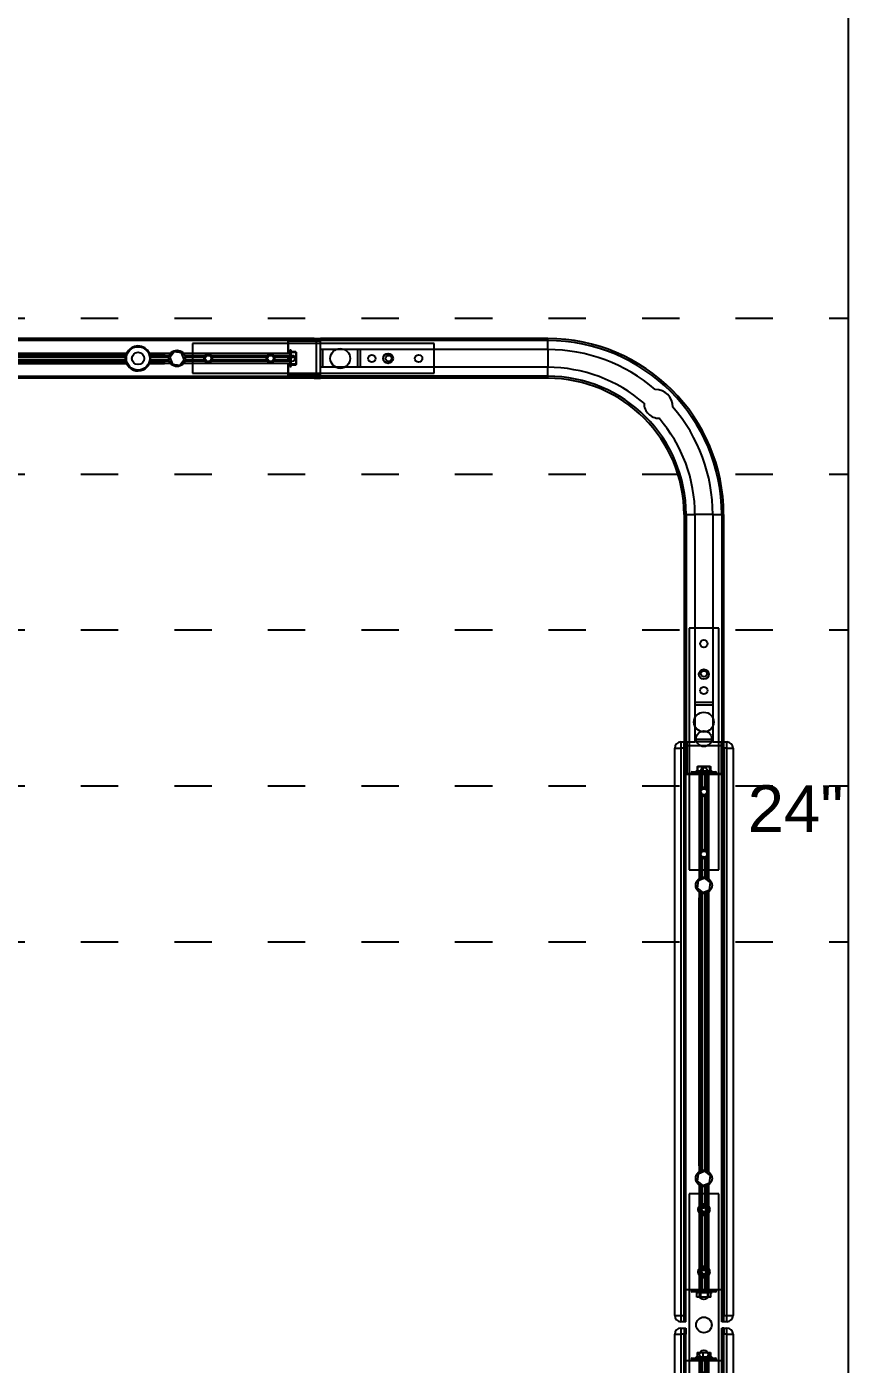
# Model space of a CAD drawing. Header units: inches. Extents: x 9936 to 27102, y -2774 to 11910.
# Drawn here: x 13872 to 14399, y 10194 to 11052 of the extents above; entities that cross this region are included whole.
import ezdxf

# ---------------------------------------------------------------- set-up
doc = ezdxf.new("R2010")
doc.units = ezdxf.units.IN
doc.header["$MEASUREMENT"] = 0
doc.linetypes.add('ACAD_ISO03W100', pattern=[30, 12, -18])
for name, color, linetype in [('Conector lateral', 150, 'Continuous'), ('COTA', 7, 'Continuous'), ('Puente', 244, 'Continuous'), ('RECTO', 20, 'Continuous'), ('TEXTO', 7, 'Continuous')]:
    doc.layers.add(name, color=color, linetype=linetype)
doc.styles.get("Standard").update_dxf_attribs({"font": 'arial.ttf'})
doc.dimstyles.get("Standard").update_dxf_attribs({"dimscale": 150, "dimtxt": 0.18, "dimasz": 0.18, "dimexe": 0.18, "dimexo": 0.0625, "dimgap": 0.09, "dimtad": 0, "dimdec": 0, "dimzin": 0, "dimdsep": 46, "dimtxsty": 'Standard', "dimcen": 0.09, "dimclrd": 1, "dimclre": 1, "dimclrt": 1, "dimadec": 0, "dimazin": 0, "dimtfac": 1, "dimtdec": 0, "dimtofl": 0, "dimtmove": 0, "dimatfit": 3, "dimfxl": 1, "dimtolj": 1, "dimtzin": 0, "dimarcsym": 0})

# ---------------------------------------------------------------- blocks, each defined once
blk = doc.blocks.new('*D38')
at = {"layer": 'Defpoints', "color": 0, "transparency": 16777216}
for p in [(13717.64, 10858.16), (13552.76, 8863.46), (14294.14, 8863.46)]:
    blk.add_point(p, dxfattribs=at)
at = {"layer": 'TEXTO', "color": 1, "lineweight": -2, "transparency": 16777216}
for p, q in [((13708.27, 10858.16), (13525.76, 10858.16)), ((13552.76, 10831.16), (13552.76, 9913.45)), ((13552.76, 8890.46), (13552.76, 9808.16)), ((14284.77, 8863.46), (13525.76, 8863.46))]:
    blk.add_line(p, q, dxfattribs=at)
at = {"layer": 'TEXTO', "color": 1, "transparency": 16777216}
for points in [[(13548.26, 10831.16), (13557.26, 10831.16), (13552.76, 10858.16)], [(13548.26, 8890.46), (13557.26, 8890.46), (13552.76, 8863.46)]]:
    blk.add_solid(points, dxfattribs=at)
at = {"layer": 'TEXTO', "color": 1, "transparency": 16777216, "insert": (13552.76, 9860.81), "char_height": 27, "attachment_point": 5, "rotation": 90}
blk.add_mtext('\\A1;1995', dxfattribs=at)
blk = doc.blocks.new('A$C2C726D91')
at = {"layer": 'RECTO', "linetype": 'Continuous'}
for p, q in [((4, 672), (4, 668)), ((4, 672), (6, 672)), ((6, 672), (6, 670.83)), ((6, 672), (7.1, 672)), ((6, 672), (6, 668)), ((7.1, 670.83), (6, 670.83)), ((6, 670.83), (6, 668)), ((7.1, 672), (7.1, 670.83)), ((7.1, 670.83), (7.1, 668)), ((31.4, 672), (30.3, 672)), ((30.3, 670.83), (30.3, 672)), ((31.4, 670.83), (30.3, 670.83)), ((30.3, 668), (30.3, 670.83)), ((31.4, 672), (31.4, 670.83)), ((31.4, 668), (31.4, 672)), ((31.4, 672), (33.4, 672)), ((31.4, 670.83), (31.4, 668)), ((33.4, 668), (33.4, 672)), ((0, 668), (4, 668)), ((0, 4), (0, 668)), ((6, 668), (4, 668)), ((4, 668), (4, 4)), ((6, 668), (7.1, 668)), ((6, 4), (6, 668)), ((7.1, 4), (7.1, 668)), ((31.4, 668), (30.3, 668)), ((30.3, 4), (30.3, 668)), ((31.4, 4), (31.4, 668)), ((33.4, 668), (31.4, 668)), ((33.4, 4), (33.4, 668)), ((33.4, 668), (37.4, 668)), ((37.4, 668), (37.4, 4)), ((10.7, 652.2), (10.7, 651.2)), ((15.61, 652.2), (10.7, 652.2)), ((11.2, 652.7), (13.45, 652.7)), ((13.45, 653.3), (13.45, 652.3)), ((20.7, 653.3), (13.45, 653.3)), ((15.57, 652.3), (13.45, 652.3)), ((14.47, 656.3), (14.47, 653.3)), ((14.47, 656.3), (18.1, 656.3)), ((15.61, 652.3), (16.9, 652.3)), ((15.61, 652.3), (15.61, 584.24)), ((16.9, 642.11), (16.9, 652.3)), ((20.5, 652.3), (16.9, 652.3)), ((18.1, 656.3), (18.1, 653.3)), ((18.1, 656.3), (22.33, 656.3)), ((20.5, 652.3), (21.79, 652.3)), ((20.5, 652.3), (20.5, 642.11)), ((23.95, 653.3), (20.7, 653.3)), ((21.79, 584.24), (21.79, 652.3)), ((23.95, 652.3), (21.79, 652.3)), ((25.4, 652.2), (21.79, 652.2)), ((22.33, 656.3), (22.33, 653.3)), ((22.33, 656.3), (22.93, 656.3)), ((22.93, 656.3), (22.93, 653.3)), ((23.95, 652.3), (23.95, 653.3)), ((23.95, 652.7), (24.98, 652.7)), ((24.98, 652.7), (26.2, 652.7)), ((26.7, 652.2), (25.4, 652.2)), ((26.7, 651.2), (26.7, 652.2)), ((7.1, 651.2), (15.61, 651.2)), ((17.85, 651.2), (19.55, 651.2)), ((17.85, 642.65), (17.85, 651.2)), ((19.55, 642.65), (19.55, 651.2)), ((21.79, 651.2), (30.3, 651.2)), ((16.9, 602.11), (16.9, 637.89)), ((17.85, 602.65), (17.85, 637.35)), ((19.55, 602.65), (19.55, 637.35)), ((20.5, 637.89), (20.5, 602.11)), ((16.9, 584.93), (16.9, 597.89)), ((17.85, 585.18), (17.85, 597.35)), ((19.55, 585.18), (19.55, 597.35)), ((20.5, 597.89), (20.5, 584.93)), ((19.3, 584.54), (15.07, 582.79)), ((22.93, 581.75), (19.3, 584.54)), ((15.07, 582.79), (14.47, 578.25)), ((14.47, 578.25), (18.1, 575.46)), ((15.61, 575.76), (15.61, 572)), ((16.9, 572), (16.9, 575.07)), ((18.1, 575.46), (22.33, 577.21)), ((20.5, 575.07), (20.5, 572)), ((21.79, 572), (21.79, 575.76)), ((22.33, 577.21), (22.93, 581.75)), ((15.55, 572), (15.55, 100)), ((16.36, 572), (15.55, 572)), ((16.36, 100), (16.36, 572)), ((17.45, 572), (16.36, 572)), ((17.45, 100), (17.45, 572)), ((17.85, 184.65), (17.85, 574.82)), ((19.55, 184.65), (19.55, 574.82)), ((19.95, 572), (19.95, 100)), ((21.04, 572), (19.95, 572)), ((21.04, 100), (21.04, 572)), ((21.85, 572), (21.04, 572)), ((21.85, 100), (21.85, 572)), ((19.55, 184.65), (19.95, 184.47)), ((17.85, 179.35), (17.45, 179.53)), ((17.85, 97.18), (17.85, 179.35)), ((19.55, 97.18), (19.55, 179.35)), ((15.07, 94.79), (14.47, 90.25)), ((19.3, 96.54), (15.07, 94.79)), ((15.55, 100), (16.36, 100)), ((15.61, 100), (15.61, 96.24)), ((16.36, 100), (17.45, 100)), ((16.9, 96.93), (16.9, 100)), ((22.93, 93.75), (19.3, 96.54)), ((19.95, 100), (21.04, 100)), ((20.5, 100), (20.5, 96.93)), ((21.04, 100), (21.85, 100)), ((21.79, 96.24), (21.79, 100)), ((14.47, 90.25), (18.1, 87.46)), ((15.61, 87.76), (15.61, 19.7)), ((16.9, 74.11), (16.9, 87.07)), ((17.85, 74.65), (17.85, 86.82)), ((18.1, 87.46), (22.33, 89.21)), ((19.55, 74.65), (19.55, 86.82)), ((20.5, 87.07), (20.5, 74.11)), ((21.79, 19.7), (21.79, 87.76)), ((22.33, 89.21), (22.93, 93.75)), ((16.9, 19.7), (16.9, 69.89)), ((17.85, 20.8), (17.85, 69.35)), ((19.55, 20.8), (19.55, 69.35)), ((20.5, 69.89), (20.5, 19.7)), ((15.61, 20.8), (7.1, 20.8)), ((10.7, 20.8), (10.7, 19.8)), ((10.7, 19.8), (15.61, 19.8)), ((13.45, 19.3), (11.2, 19.3)), ((13.45, 19.7), (13.45, 18.7)), ((13.45, 19.7), (15.57, 19.7)), ((13.45, 18.7), (23.95, 18.7)), ((14.14, 15.7), (14.14, 18.7)), ((16.9, 19.7), (15.61, 19.7)), ((16.72, 15.7), (16.72, 18.7)), ((16.9, 19.7), (20.5, 19.7)), ((19.55, 20.8), (17.85, 20.8)), ((21.79, 19.7), (20.5, 19.7)), ((21.29, 15.7), (21.29, 18.7)), ((30.3, 20.8), (21.79, 20.8)), ((21.79, 19.8), (26.7, 19.8)), ((21.8, 19.7), (23.95, 19.7)), ((23.26, 15.7), (23.26, 18.7)), ((23.95, 18.7), (23.95, 19.7)), ((26.2, 19.3), (23.95, 19.3)), ((26.7, 19.8), (26.7, 20.8)), ((16.72, 15.7), (14.14, 15.7)), ((21.29, 15.7), (16.72, 15.7)), ((23.26, 15.7), (21.29, 15.7)), ((0, 4), (4, 4)), ((4, 4), (6, 4)), ((4, 4), (4, 0)), ((6, 0), (4, 0)), ((6, 4), (6, 1.17)), ((7.1, 4), (6, 4)), ((6, 4), (6, 0)), ((6, 1.17), (7.1, 1.17)), ((6, 1.17), (6, 0)), ((7.1, 0), (6, 0)), ((7.1, 4), (7.1, 1.17)), ((7.1, 1.17), (7.1, 0)), ((31.4, 4), (30.3, 4)), ((30.3, 1.17), (30.3, 4)), ((30.3, 1.17), (31.4, 1.17)), ((30.3, 0), (30.3, 1.17)), ((31.4, 0), (30.3, 0)), ((31.4, 4), (31.4, 1.17)), ((31.4, 4), (33.4, 4)), ((31.4, 0), (31.4, 4)), ((31.4, 1.17), (31.4, 0)), ((33.4, 0), (31.4, 0)), ((33.4, 4), (37.4, 4)), ((33.4, 0), (33.4, 4))]:
    blk.add_line(p, q, dxfattribs=at)
for centre, radius in [((18.7, 640), 1.98), ((18.7, 600), 1.98), ((18.7, 580), 5.25), ((18.7, 92), 5.25), ((18.7, 72), 1.98)]:
    blk.add_circle(centre, radius, dxfattribs=at)
for centre, radius, start, end in [((4, 668), 4, 90, 180), ((33.4, 668), 4, 0, 90), ((11.2, 652.2), 0.5, 90, 180), ((18.7, 652.9), 1.9, 198.40848, 243.47465), ((18.7, 652.9), 1.9, 296.52535, 341.59152), ((26.2, 652.2), 0.5, 0, 90), ((18.7, 640), 2.78, 130.46008, 229.53992), ((18.7, 640), 2.78, 72.21585, 107.78415), ((18.7, 640), 2.78, 252.21585, 287.78415), ((18.7, 640), 2.78, 310.46008, 49.53992), ((18.7, 600), 2.78, 130.46008, 229.53992), ((18.7, 600), 2.78, 72.21585, 107.78415), ((18.7, 600), 2.78, 310.46008, 49.53992), ((18.7, 600), 2.78, 252.21585, 287.78415), ((18.7, 182), 2.78, 72.21585, 107.78415), ((18.7, 182), 2.78, 252.21585, 287.78415), ((18.7, 72), 2.78, 130.46008, 229.53992), ((18.7, 72), 2.78, 72.21585, 107.78415), ((18.7, 72), 2.78, 252.21585, 287.78415), ((18.7, 72), 2.78, 310.46008, 49.53992), ((11.2, 19.8), 0.5, 180, 270), ((18.7, 19.1), 1.9, 116.52535, 161.59152), ((18.7, 19.1), 1.9, 18.40848, 63.47465), ((26.2, 19.8), 0.5, 270, 0), ((4, 4), 4, 180, 270), ((33.4, 4), 4, 270, 0)]:
    blk.add_arc(centre, radius, start, end, dxfattribs=at)
for points, knots in [([(16.9, 642.11), (16.99, 642.19), (17.17, 642.33), (17.55, 642.54), (17.8, 642.63), (17.85, 642.65)], [0, 0, 0, 0, 0.439174, 0.876749, 1, 1, 1, 1]), ([(17.85, 637.35), (17.66, 637.43), (17.29, 637.58), (17.01, 637.79), (16.92, 637.87), (16.9, 637.89)], [0, 0, 0, 0, 0.444484, 0.887819, 1, 1, 1, 1]), ([(19.55, 642.65), (19.74, 642.57), (20.11, 642.42), (20.39, 642.21), (20.48, 642.13), (20.5, 642.11)], [0, 0, 0, 0, 0.444477, 0.887819, 1, 1, 1, 1]), ([(20.5, 637.89), (20.41, 637.81), (20.23, 637.67), (19.85, 637.46), (19.6, 637.37), (19.55, 637.35)], [0, 0, 0, 0, 0.439174, 0.876749, 1, 1, 1, 1]), ([(16.9, 602.11), (16.99, 602.19), (17.17, 602.33), (17.55, 602.54), (17.8, 602.63), (17.85, 602.65)], [0, 0, 0, 0, 0.439174, 0.876749, 1, 1, 1, 1]), ([(19.55, 602.65), (19.74, 602.57), (20.11, 602.42), (20.39, 602.21), (20.48, 602.13), (20.5, 602.11)], [0, 0, 0, 0, 0.444477, 0.887819, 1, 1, 1, 1]), ([(17.85, 597.35), (17.66, 597.43), (17.29, 597.58), (17.01, 597.79), (16.92, 597.87), (16.9, 597.89)], [0, 0, 0, 0, 0.444477, 0.887819, 1, 1, 1, 1]), ([(20.5, 597.89), (20.41, 597.81), (20.23, 597.67), (19.85, 597.46), (19.6, 597.37), (19.55, 597.35)], [0, 0, 0, 0, 0.439174, 0.876749, 1, 1, 1, 1]), ([(17.45, 184.47), (17.52, 184.51), (17.64, 184.58), (17.8, 184.63), (17.85, 184.65)], [0, 0, 0, 0, 0.638363, 1, 1, 1, 1]), ([(19.95, 179.53), (19.88, 179.49), (19.76, 179.42), (19.6, 179.37), (19.55, 179.35)], [0, 0, 0, 0, 0.638363, 1, 1, 1, 1]), ([(16.9, 74.11), (16.99, 74.19), (17.17, 74.33), (17.55, 74.54), (17.8, 74.63), (17.85, 74.65)], [0, 0, 0, 0, 0.439174, 0.876749, 1, 1, 1, 1]), ([(17.85, 69.35), (17.66, 69.43), (17.29, 69.58), (17.01, 69.79), (16.92, 69.87), (16.9, 69.89)], [0, 0, 0, 0, 0.444477, 0.887819, 1, 1, 1, 1]), ([(19.55, 74.65), (19.74, 74.57), (20.11, 74.42), (20.39, 74.21), (20.48, 74.13), (20.5, 74.11)], [0, 0, 0, 0, 0.444477, 0.887819, 1, 1, 1, 1]), ([(20.5, 69.89), (20.41, 69.81), (20.23, 69.67), (19.85, 69.46), (19.6, 69.37), (19.55, 69.35)], [0, 0, 0, 0, 0.439174, 0.876749, 1, 1, 1, 1])]:
    blk.add_open_spline(points, degree=3, knots=knots, dxfattribs=at)
blk = doc.blocks.new('A$C3EBA59D7')
at = {"layer": 'RECTO', "linetype": 'Continuous'}
for p, q in [((4, 372), (4, 368)), ((4, 372), (6, 372)), ((6, 0), (6, 372)), ((7.1, 372), (6, 372)), ((7.1, 0), (7.1, 372)), ((31.4, 372), (30.3, 372)), ((30.3, 0), (30.3, 372)), ((31.4, 372), (33.4, 372)), ((31.4, 0), (31.4, 372)), ((33.4, 368), (33.4, 372)), ((0, 368), (4, 368)), ((0, 4), (0, 368)), ((6, 368), (4, 368)), ((4, 368), (4, 4)), ((6, 4), (6, 368)), ((31.4, 368), (31.4, 4)), ((33.4, 368), (31.4, 368)), ((33.4, 4), (33.4, 368)), ((33.4, 368), (37.4, 368)), ((37.4, 368), (37.4, 4)), ((10.7, 352.2), (10.7, 351.2)), ((15.61, 352.2), (10.7, 352.2)), ((11.2, 352.7), (13.45, 352.7)), ((13.45, 353.3), (13.45, 352.3)), ((20.7, 353.3), (13.45, 353.3)), ((15.61, 352.3), (13.45, 352.3)), ((14.47, 356.3), (14.47, 353.3)), ((14.47, 356.3), (18.1, 356.3)), ((15.61, 352.3), (15.61, 284.24)), ((16.9, 352.3), (15.61, 352.3)), ((20.48, 352.3), (16.9, 352.3)), ((16.9, 342.11), (16.9, 352.3)), ((18.1, 356.3), (18.1, 353.3)), ((18.1, 356.3), (22.33, 356.3)), ((20.5, 352.3), (20.5, 342.11)), ((21.79, 352.3), (20.5, 352.3)), ((23.95, 353.3), (20.7, 353.3)), ((23.95, 352.3), (21.79, 352.3)), ((21.79, 284.24), (21.79, 352.3)), ((25.4, 352.2), (21.79, 352.2)), ((22.33, 356.3), (22.33, 353.3)), ((22.33, 356.3), (22.93, 356.3)), ((22.93, 356.3), (22.93, 353.3)), ((23.95, 352.3), (23.95, 353.3)), ((23.95, 352.7), (24.98, 352.7)), ((24.98, 352.7), (26.2, 352.7)), ((26.7, 352.2), (25.4, 352.2)), ((26.7, 351.2), (26.7, 352.2)), ((15.61, 351.2), (7.1, 351.2)), ((17.85, 342.65), (17.85, 351.2)), ((19.55, 351.2), (17.85, 351.2)), ((19.55, 342.65), (19.55, 351.2)), ((30.3, 351.2), (21.79, 351.2)), ((16.9, 302.11), (16.9, 337.89)), ((17.85, 302.65), (17.85, 337.35)), ((19.55, 302.65), (19.55, 337.35)), ((20.5, 337.89), (20.5, 302.11)), ((16.9, 284.93), (16.9, 297.89)), ((17.85, 285.18), (17.85, 297.35)), ((19.55, 285.18), (19.55, 297.35)), ((20.5, 297.89), (20.5, 284.93)), ((19.3, 284.54), (15.07, 282.79)), ((22.93, 281.75), (19.3, 284.54)), ((15.07, 282.79), (14.47, 278.25)), ((14.47, 278.25), (18.1, 275.46)), ((15.61, 275.76), (15.61, 272)), ((16.9, 272), (16.9, 275.07)), ((17.85, 97.18), (17.85, 274.82)), ((18.1, 275.46), (22.33, 277.21)), ((19.55, 97.18), (19.55, 274.82)), ((20.5, 275.07), (20.5, 272)), ((21.79, 272), (21.79, 275.76)), ((22.33, 277.21), (22.93, 281.75)), ((15.55, 272), (15.55, 100)), ((16.36, 272), (15.55, 272)), ((16.36, 100), (16.36, 272)), ((17.45, 272), (16.36, 272)), ((17.45, 100), (17.45, 272)), ((19.95, 272), (19.95, 100)), ((21.04, 272), (19.95, 272)), ((21.04, 100), (21.04, 272)), ((21.85, 272), (21.04, 272)), ((21.85, 100), (21.85, 272)), ((15.07, 94.79), (14.47, 90.25)), ((19.3, 96.54), (15.07, 94.79)), ((15.55, 100), (16.36, 100)), ((15.61, 100), (15.61, 96.24)), ((16.36, 100), (17.45, 100)), ((16.9, 96.93), (16.9, 100)), ((22.93, 93.75), (19.3, 96.54)), ((19.95, 100), (21.04, 100)), ((20.5, 100), (20.5, 96.93)), ((21.04, 100), (21.85, 100)), ((21.79, 96.24), (21.79, 100)), ((14.47, 90.25), (18.1, 87.46)), ((15.61, 87.76), (15.61, 19.7)), ((16.9, 74.11), (16.9, 87.07)), ((17.85, 74.65), (17.85, 86.82)), ((18.1, 87.46), (22.33, 89.21)), ((19.55, 74.65), (19.55, 86.82)), ((20.5, 87.07), (20.5, 74.11)), ((21.79, 19.7), (21.79, 87.76)), ((22.33, 89.21), (22.93, 93.75)), ((16.9, 34.11), (16.9, 69.89)), ((17.85, 34.65), (17.85, 69.35)), ((19.55, 34.65), (19.55, 69.35)), ((20.5, 69.89), (20.5, 34.11)), ((16.9, 19.7), (16.9, 29.89)), ((17.85, 20.8), (17.85, 29.35)), ((19.55, 20.8), (19.55, 29.35)), ((20.5, 29.89), (20.5, 19.7)), ((7.1, 20.8), (15.61, 20.8)), ((10.7, 20.8), (10.7, 19.8)), ((10.7, 19.8), (15.63, 19.8)), ((13.45, 19.3), (11.2, 19.3)), ((13.45, 19.7), (13.45, 18.7)), ((13.45, 19.7), (15.57, 19.7)), ((13.45, 18.7), (23.95, 18.7)), ((14.14, 15.7), (14.14, 18.7)), ((15.61, 19.7), (16.9, 19.7)), ((16.72, 15.7), (16.72, 18.7)), ((16.9, 19.7), (20.52, 19.7)), ((17.85, 20.8), (19.55, 20.8)), ((20.5, 19.7), (21.79, 19.7)), ((21.29, 15.7), (21.29, 18.7)), ((21.77, 19.8), (26.7, 19.8)), ((21.79, 20.8), (30.3, 20.8)), ((21.8, 19.7), (23.95, 19.7)), ((23.26, 15.7), (23.26, 18.7)), ((23.95, 18.7), (23.95, 19.7)), ((26.2, 19.3), (23.95, 19.3)), ((26.7, 19.8), (26.7, 20.8)), ((16.72, 15.7), (14.14, 15.7)), ((21.29, 15.7), (16.72, 15.7)), ((23.26, 15.7), (21.29, 15.7)), ((0, 4), (4, 4)), ((4, 4), (6, 4)), ((4, 4), (4, 0)), ((31.4, 4), (33.4, 4)), ((33.4, 0), (33.4, 4)), ((33.4, 4), (37.4, 4)), ((6, 0), (4, 0)), ((7.1, 0), (6, 0)), ((31.4, 0), (30.3, 0)), ((33.4, 0), (31.4, 0))]:
    blk.add_line(p, q, dxfattribs=at)
for centre, radius in [((18.7, 340), 1.98), ((18.7, 300), 1.98), ((18.7, 280), 5.25), ((18.7, 92), 5.25), ((18.7, 72), 1.98), ((18.7, 32), 1.98)]:
    blk.add_circle(centre, radius, dxfattribs=at)
for centre, radius, start, end in [((4, 368), 4, 90, 180), ((33.4, 368), 4, 0, 90), ((11.2, 352.2), 0.5, 90, 180), ((18.7, 352.9), 1.9, 198.40848, 243.47465), ((18.7, 352.9), 1.9, 296.52535, 341.59152), ((26.2, 352.2), 0.5, 0, 90), ((18.7, 340), 2.78, 130.46008, 229.53992), ((18.7, 340), 2.78, 72.21585, 107.78415), ((18.7, 340), 2.78, 252.21585, 287.78415), ((18.7, 340), 2.78, 310.46008, 49.53992), ((18.7, 300), 2.78, 130.46008, 229.53992), ((18.7, 300), 2.78, 72.21585, 107.78415), ((18.7, 300), 2.78, 310.46008, 49.53992), ((18.7, 300), 2.78, 252.21585, 287.78415), ((18.7, 72), 2.78, 130.46008, 229.53992), ((18.7, 72), 2.78, 72.21585, 107.78415), ((18.7, 72), 2.78, 252.21585, 287.78415), ((18.7, 72), 2.78, 310.46008, 49.53992), ((18.7, 32), 2.78, 72.21585, 107.78415), ((18.7, 32), 2.78, 130.46008, 229.53992), ((18.7, 32), 2.78, 252.21585, 287.78415), ((18.7, 32), 2.78, 310.46008, 49.53992), ((11.2, 19.8), 0.5, 180, 270), ((18.7, 19.1), 1.9, 116.52535, 161.59152), ((18.7, 19.1), 1.9, 18.40848, 63.47465), ((26.2, 19.8), 0.5, 270, 0), ((4, 4), 4, 180, 270), ((33.4, 4), 4, 270, 0)]:
    blk.add_arc(centre, radius, start, end, dxfattribs=at)
for points, knots in [([(16.9, 342.11), (16.99, 342.19), (17.17, 342.33), (17.55, 342.54), (17.8, 342.63), (17.85, 342.65)], [0, 0, 0, 0, 0.439174, 0.876749, 1, 1, 1, 1]), ([(17.85, 337.35), (17.66, 337.43), (17.29, 337.58), (17.01, 337.79), (16.92, 337.87), (16.9, 337.89)], [0, 0, 0, 0, 0.444481, 0.887819, 1, 1, 1, 1]), ([(19.55, 342.65), (19.74, 342.57), (20.11, 342.42), (20.39, 342.21), (20.48, 342.13), (20.5, 342.11)], [0, 0, 0, 0, 0.444481, 0.887819, 1, 1, 1, 1]), ([(20.5, 337.89), (20.41, 337.81), (20.23, 337.67), (19.85, 337.46), (19.6, 337.37), (19.55, 337.35)], [0, 0, 0, 0, 0.439174, 0.876749, 1, 1, 1, 1]), ([(16.9, 302.11), (16.99, 302.19), (17.17, 302.33), (17.55, 302.54), (17.8, 302.63), (17.85, 302.65)], [0, 0, 0, 0, 0.439175, 0.876751, 1, 1, 1, 1]), ([(19.55, 302.65), (19.74, 302.57), (20.11, 302.42), (20.39, 302.21), (20.48, 302.13), (20.5, 302.11)], [0, 0, 0, 0, 0.444478, 0.887817, 1, 1, 1, 1]), ([(17.85, 297.35), (17.66, 297.43), (17.29, 297.58), (17.01, 297.79), (16.92, 297.87), (16.9, 297.89)], [0, 0, 0, 0, 0.444478, 0.887817, 1, 1, 1, 1]), ([(20.5, 297.89), (20.41, 297.81), (20.23, 297.67), (19.85, 297.46), (19.6, 297.37), (19.55, 297.35)], [0, 0, 0, 0, 0.439175, 0.876751, 1, 1, 1, 1]), ([(16.9, 74.11), (16.99, 74.19), (17.17, 74.33), (17.55, 74.54), (17.8, 74.63), (17.85, 74.65)], [0, 0, 0, 0, 0.439175, 0.876751, 1, 1, 1, 1]), ([(17.85, 69.35), (17.66, 69.43), (17.29, 69.58), (17.01, 69.79), (16.92, 69.87), (16.9, 69.89)], [0, 0, 0, 0, 0.444478, 0.887817, 1, 1, 1, 1]), ([(19.55, 74.65), (19.74, 74.57), (20.11, 74.42), (20.39, 74.21), (20.48, 74.13), (20.5, 74.11)], [0, 0, 0, 0, 0.444478, 0.887817, 1, 1, 1, 1]), ([(20.5, 69.89), (20.41, 69.81), (20.23, 69.67), (19.85, 69.46), (19.6, 69.37), (19.55, 69.35)], [0, 0, 0, 0, 0.439175, 0.876751, 1, 1, 1, 1]), ([(16.9, 34.11), (16.99, 34.19), (17.17, 34.33), (17.55, 34.54), (17.8, 34.63), (17.85, 34.65)], [0, 0, 0, 0, 0.439174, 0.876749, 1, 1, 1, 1]), ([(19.55, 34.65), (19.74, 34.57), (20.11, 34.42), (20.39, 34.21), (20.48, 34.13), (20.5, 34.11)], [0, 0, 0, 0, 0.444481, 0.887819, 1, 1, 1, 1]), ([(17.85, 29.35), (17.66, 29.43), (17.29, 29.58), (17.01, 29.79), (16.92, 29.87), (16.9, 29.89)], [0, 0, 0, 0, 0.444481, 0.887819, 1, 1, 1, 1]), ([(20.5, 29.89), (20.41, 29.81), (20.23, 29.67), (19.85, 29.46), (19.6, 29.37), (19.55, 29.35)], [0, 0, 0, 0, 0.439174, 0.876749, 1, 1, 1, 1])]:
    blk.add_open_spline(points, degree=3, knots=knots, dxfattribs=at)
blk = doc.blocks.new('A$C10B60D47')
at = {"layer": 'Conector lateral', "linetype": 'Continuous'}
for p, q in [((19.05, 168), (0, 168)), ((0, 168), (0, 0)), ((19.05, 0), (19.05, 168)), ((7.22, 157.7), (8.74, 158.33)), ((7.22, 157.7), (7.67, 156.59)), ((7.67, 156.59), (9.2, 157.22)), ((8.11, 159.85), (9.22, 160.31)), ((8.11, 159.85), (8.74, 158.33)), ((9.2, 157.22), (9.83, 155.69)), ((9.22, 160.31), (9.85, 158.78)), ((9.83, 155.69), (10.94, 156.15)), ((9.85, 158.78), (11.38, 159.41)), ((10.31, 157.67), (11.83, 158.3)), ((10.31, 157.67), (10.94, 156.15)), ((11.38, 159.41), (11.83, 158.3)), ((8.11, 119.85), (9.22, 120.31)), ((9.22, 120.31), (9.85, 118.78)), ((7.22, 117.7), (8.74, 118.33)), ((7.22, 117.7), (7.67, 116.59)), ((7.67, 116.59), (9.2, 117.22)), ((8.11, 119.85), (8.74, 118.33)), ((9.2, 117.22), (9.83, 115.69)), ((9.83, 115.69), (10.94, 116.15)), ((9.85, 118.78), (11.38, 119.41)), ((10.31, 117.67), (11.83, 118.3)), ((10.31, 117.67), (10.94, 116.15)), ((11.38, 119.41), (11.83, 118.3)), ((8.11, 51.85), (9.22, 52.31)), ((8.11, 51.85), (8.74, 50.33)), ((9.22, 52.31), (9.85, 50.78)), ((7.22, 49.7), (8.74, 50.33)), ((7.22, 49.7), (7.67, 48.59)), ((7.67, 48.59), (9.2, 49.22)), ((9.2, 49.22), (9.83, 47.69)), ((9.83, 47.69), (10.94, 48.15)), ((9.85, 50.78), (11.38, 51.41)), ((10.31, 49.67), (11.83, 50.3)), ((10.31, 49.67), (10.94, 48.15)), ((11.38, 51.41), (11.83, 50.3)), ((7.22, 9.7), (8.74, 10.33)), ((7.22, 9.7), (7.67, 8.59)), ((7.67, 8.59), (9.2, 9.22)), ((8.11, 11.85), (9.22, 12.31)), ((8.11, 11.85), (8.74, 10.33)), ((9.2, 9.22), (9.83, 7.69)), ((9.22, 12.31), (9.85, 10.78)), ((9.85, 10.78), (11.38, 11.41)), ((10.31, 9.67), (11.83, 10.3)), ((10.31, 9.67), (10.94, 8.15)), ((11.38, 11.41), (11.83, 10.3)), ((9.83, 7.69), (10.94, 8.15)), ((0, 0), (19.05, 0))]:
    blk.add_line(p, q, dxfattribs=at)
for centre, radius in [((9.52, 158), 3.75), ((9.52, 118), 3.75), ((9.52, 103), 2.78), ((9.52, 65), 2.78), ((9.52, 50), 3.75), ((9.52, 10), 3.75)]:
    blk.add_circle(centre, radius, dxfattribs=at)
blk = doc.blocks.new('BIOMBO 69')
at = {"layer": 'RECTO', "color": 252, "true_color": 0x939598}
for centre in [(0, 0), (0, -376)]:
    blk.add_circle(centre, 5, dxfattribs=at)
blk.add_blockref('A$C10B60D47', (-9.52, -460))
at = {"layer": 'RECTO'}
for name, p in [('A$C3EBA59D7', (-18.7, -374)), ('A$C2C726D91', (-18.7, -1050))]:
    blk.add_blockref(name, p, dxfattribs=at)
blk = doc.blocks.new('PUENTE H24 F36')
at = {"layer": 'Puente', "linetype": 'Continuous'}
for p, q in [((6671.67, -7396.84), (5994.67, -7396.84)), ((6671.67, -7397.94), (5994.67, -7397.94)), ((6748.67, -7400.01), (6593.67, -7400.01)), ((6593.67, -7400.01), (6593.67, -7419.06)), ((6654.87, -7397.94), (6654.87, -7406.44)), ((6655.17, -7405.57), (6655.17, -7398.54)), ((6673.14, -7398.54), (6655.17, -7398.54)), ((6656.97, -7404.29), (6655.97, -7404.29)), ((6655.97, -7406.44), (6655.97, -7404.29)), ((6656.97, -7414.79), (6656.97, -7404.29)), ((6671.67, -7396.84), (6671.67, -7397.94)), ((6671.67, -7396.84), (6674.5, -7396.84)), ((6674.5, -7397.94), (6671.67, -7397.94)), ((6673.14, -7420.54), (6673.14, -7398.54)), ((6675.67, -7398.54), (6673.14, -7398.54)), ((6674.5, -7397.94), (6674.5, -7396.84)), ((6674.5, -7396.84), (6675.67, -7396.84)), ((6675.67, -7397.94), (6674.5, -7397.94)), ((6821.47, -7396.84), (6675.67, -7396.84)), ((6675.67, -7398.11), (6675.67, -7396.84)), ((6675.67, -7396.84), (6675.67, -7397.94)), ((6821.47, -7398.11), (6675.67, -7398.11)), ((6675.67, -7403.84), (6675.67, -7398.11)), ((6821.47, -7403.84), (6675.67, -7403.84)), ((6675.67, -7415.24), (6675.67, -7403.84)), ((6677.19, -7415.24), (6677.19, -7403.84)), ((6699.55, -7403.84), (6699.55, -7415.24)), ((6701.07, -7403.84), (6701.07, -7415.24)), ((6748.67, -7419.06), (6748.67, -7400.01)), ((6821.47, -7398.11), (6821.47, -7396.84)), ((6821.47, -7403.84), (6821.47, -7398.11)), ((6821.47, -7403.84), (6821.47, -7415.24)), ((6114.96, -7412.69), (6551.37, -7412.69)), ((6551.37, -7406.39), (6114.98, -7406.39)), ((6551.09, -7407.2), (6115.26, -7407.2)), ((6551.09, -7411.87), (6115.26, -7411.87)), ((6115.51, -7408.29), (6550.83, -7408.29)), ((6550.84, -7410.79), (6115.51, -7410.79)), ((6550.72, -7408.69), (6115.63, -7408.69)), ((6550.72, -7410.38), (6115.63, -7410.38)), ((6575.67, -7406.39), (6565.98, -7406.39)), ((6565.98, -7412.69), (6575.67, -7412.69)), ((6575.67, -7407.2), (6566.26, -7407.2)), ((6575.67, -7411.87), (6566.26, -7411.87)), ((6566.51, -7408.29), (6575.67, -7408.29)), ((6575.67, -7410.79), (6566.51, -7410.79)), ((6578.49, -7408.69), (6566.63, -7408.69)), ((6578.49, -7410.38), (6566.63, -7410.38)), ((6575.67, -7407.2), (6575.67, -7406.39)), ((6579.43, -7406.44), (6575.67, -7406.44)), ((6575.67, -7408.29), (6575.67, -7407.2)), ((6575.67, -7407.73), (6578.74, -7407.73)), ((6575.67, -7411.87), (6575.67, -7410.79)), ((6578.74, -7411.34), (6575.67, -7411.34)), ((6575.67, -7412.69), (6575.67, -7411.87)), ((6575.67, -7412.63), (6579.43, -7412.63)), ((6581.92, -7405.3), (6579.13, -7408.93)), ((6579.13, -7408.93), (6580.88, -7413.17)), ((6586.46, -7405.91), (6581.92, -7405.3)), ((6585.42, -7413.77), (6588.21, -7410.14)), ((6588.21, -7410.14), (6586.46, -7405.91)), ((6655.97, -7406.44), (6587.91, -7406.44)), ((6587.91, -7412.63), (6655.97, -7412.63)), ((6588.6, -7407.73), (6601.56, -7407.73)), ((6601.56, -7411.34), (6588.6, -7411.34)), ((6601.03, -7408.69), (6588.85, -7408.69)), ((6601.03, -7410.38), (6588.85, -7410.38)), ((6605.79, -7407.73), (6641.56, -7407.73)), ((6641.56, -7411.34), (6605.79, -7411.34)), ((6641.03, -7408.69), (6606.32, -7408.69)), ((6641.03, -7410.38), (6606.32, -7410.38)), ((6645.79, -7407.73), (6655.97, -7407.73)), ((6655.97, -7411.34), (6645.79, -7411.34)), ((6654.87, -7408.69), (6646.32, -7408.69)), ((6654.87, -7410.38), (6646.32, -7410.38)), ((6654.87, -7408.69), (6654.87, -7410.38)), ((6654.87, -7412.63), (6654.87, -7421.14)), ((6655.17, -7405.57), (6660.17, -7405.57)), ((6655.97, -7406.44), (6655.97, -7407.73)), ((6655.97, -7411.34), (6655.97, -7407.73)), ((6655.97, -7411.34), (6655.97, -7412.63)), ((6655.97, -7414.79), (6655.97, -7412.63)), ((6659.97, -7405.3), (6656.97, -7405.3)), ((6659.97, -7408.93), (6656.97, -7408.93)), ((6659.97, -7405.3), (6659.97, -7408.93)), ((6659.97, -7408.93), (6659.97, -7413.17)), ((6660.17, -7405.57), (6660.17, -7413.5)), ((6671.67, -7421.14), (5994.67, -7421.14)), ((6580.88, -7413.17), (6585.42, -7413.77)), ((6593.67, -7419.06), (6748.67, -7419.06)), ((6660.17, -7413.5), (6655.17, -7413.5)), ((6655.17, -7420.54), (6655.17, -7413.5)), ((6673.14, -7420.54), (6655.17, -7420.54)), ((6655.97, -7414.79), (6656.97, -7414.79)), ((6659.97, -7413.17), (6656.97, -7413.17)), ((6659.97, -7413.77), (6656.97, -7413.77)), ((6659.97, -7413.17), (6659.97, -7413.77)), ((6671.67, -7421.14), (6671.67, -7422.24)), ((6671.67, -7421.14), (6674.5, -7421.14)), ((6675.67, -7420.54), (6673.14, -7420.54)), ((6674.5, -7422.24), (6674.5, -7421.14)), ((6674.5, -7421.14), (6675.67, -7421.14)), ((6821.47, -7415.24), (6675.67, -7415.24)), ((6675.67, -7420.97), (6675.67, -7415.24)), ((6821.47, -7420.97), (6675.67, -7420.97)), ((6675.67, -7422.24), (6675.67, -7420.97)), ((6675.67, -7422.24), (6675.67, -7421.14)), ((6821.47, -7420.97), (6821.47, -7415.24)), ((6821.47, -7422.24), (6821.47, -7420.97)), ((6671.67, -7422.24), (5994.67, -7422.24)), ((6671.67, -7422.24), (6674.5, -7422.24)), ((6674.5, -7422.24), (6675.67, -7422.24)), ((6821.47, -7422.24), (6675.67, -7422.24)), ((6908.97, -7509.74), (6910.24, -7509.74)), ((6908.97, -7509.74), (6908.97, -7655.54)), ((6910.24, -7509.74), (6910.24, -7655.54)), ((6910.24, -7509.74), (6915.97, -7509.74)), ((6915.97, -7509.74), (6915.97, -7655.54)), ((6927.37, -7509.74), (6915.97, -7509.74)), ((6927.37, -7509.74), (6927.37, -7655.54)), ((6927.37, -7509.74), (6933.1, -7509.74)), ((6933.1, -7509.74), (6934.37, -7509.74)), ((6933.1, -7509.74), (6933.1, -7655.54)), ((6934.37, -7509.74), (6934.37, -7655.54)), ((6912.15, -7582.54), (6912.15, -7737.54)), ((6931.2, -7582.54), (6912.15, -7582.54)), ((6931.2, -7737.54), (6931.2, -7582.54)), ((6915.97, -7630.14), (6927.37, -7630.14)), ((6915.97, -7631.66), (6927.37, -7631.66)), ((6908.97, -7655.54), (6910.24, -7655.54)), ((6908.97, -8027.54), (6908.97, -7655.54)), ((6910.07, -7655.54), (6908.97, -7655.54)), ((6908.97, -8023.54), (6908.97, -7659.54)), ((6910.07, -8027.54), (6910.07, -7655.54)), ((6910.24, -7655.54), (6915.97, -7655.54)), ((6910.67, -7655.54), (6910.67, -7658.07)), ((6932.67, -7658.07), (6910.67, -7658.07)), ((6910.67, -7658.07), (6910.67, -7676.04)), ((6927.37, -7654.02), (6915.97, -7654.02)), ((6927.37, -7655.54), (6915.97, -7655.54)), ((6927.37, -7655.54), (6933.1, -7655.54)), ((6932.67, -7655.54), (6932.67, -7658.07)), ((6932.67, -7658.07), (6932.67, -7676.04)), ((6933.1, -7655.54), (6934.37, -7655.54)), ((6934.37, -7655.54), (6933.27, -7655.54)), ((6933.27, -8027.54), (6933.27, -7655.54)), ((6934.37, -8027.54), (6934.37, -7655.54)), ((6934.37, -7659.54), (6934.37, -8023.54)), ((6918.58, -7676.34), (6910.07, -7676.34)), ((6917.71, -7676.04), (6910.67, -7676.04)), ((6913.67, -7675.34), (6913.67, -7676.34)), ((6918.58, -7675.34), (6913.67, -7675.34)), ((6914.17, -7674.84), (6916.42, -7674.84)), ((6916.42, -7674.24), (6916.42, -7675.24)), ((6923.68, -7674.24), (6916.42, -7674.24)), ((6918.58, -7675.24), (6916.42, -7675.24)), ((6917.44, -7671.24), (6917.44, -7674.24)), ((6917.44, -7671.24), (6921.07, -7671.24)), ((6917.71, -7676.04), (6917.71, -7671.04)), ((6917.71, -7671.04), (6925.64, -7671.04)), ((6918.58, -7675.24), (6918.58, -7743.29)), ((6919.87, -7675.24), (6918.58, -7675.24)), ((6923.46, -7675.24), (6919.87, -7675.24)), ((6919.87, -7685.42), (6919.87, -7675.24)), ((6920.82, -7684.89), (6920.82, -7676.34)), ((6922.52, -7676.34), (6920.82, -7676.34)), ((6921.07, -7671.24), (6921.07, -7674.24)), ((6921.07, -7671.24), (6925.3, -7671.24)), ((6922.52, -7684.89), (6922.52, -7676.34)), ((6923.48, -7675.24), (6923.48, -7685.42)), ((6924.76, -7675.24), (6923.48, -7675.24)), ((6926.92, -7674.24), (6923.68, -7674.24)), ((6926.92, -7675.24), (6924.76, -7675.24)), ((6924.76, -7743.29), (6924.76, -7675.24)), ((6928.37, -7675.34), (6924.76, -7675.34)), ((6933.27, -7676.34), (6924.76, -7676.34)), ((6925.3, -7671.24), (6925.3, -7674.24)), ((6925.3, -7671.24), (6925.9, -7671.24)), ((6925.64, -7671.04), (6925.64, -7676.04)), ((6932.67, -7676.04), (6925.64, -7676.04)), ((6925.9, -7671.24), (6925.9, -7674.24)), ((6926.92, -7675.24), (6926.92, -7674.24)), ((6926.92, -7674.84), (6927.95, -7674.84)), ((6927.95, -7674.84), (6929.17, -7674.84)), ((6929.67, -7675.34), (6928.37, -7675.34)), ((6929.67, -7676.34), (6929.67, -7675.34)), ((6919.87, -7725.42), (6919.87, -7689.65)), ((6920.82, -7724.89), (6920.82, -7690.18)), ((6922.52, -7724.89), (6922.52, -7690.18)), ((6923.48, -7689.65), (6923.48, -7725.42)), ((6919.87, -7742.6), (6919.87, -7729.65)), ((6920.82, -7742.35), (6920.82, -7730.18)), ((6922.52, -7742.35), (6922.52, -7730.18)), ((6923.48, -7729.65), (6923.48, -7742.6)), ((6912.15, -7737.54), (6931.2, -7737.54)), ((6918.04, -7744.75), (6917.44, -7749.28)), ((6922.27, -7743), (6918.04, -7744.75)), ((6925.9, -7745.79), (6922.27, -7743)), ((6925.3, -7750.33), (6925.9, -7745.79)), ((6917.44, -7749.28), (6921.07, -7752.07)), ((6918.52, -7755.54), (6918.52, -7927.54)), ((6919.33, -7755.54), (6918.52, -7755.54)), ((6918.58, -7751.78), (6918.58, -7755.54)), ((6919.33, -7927.54), (6919.33, -7755.54)), ((6920.42, -7755.54), (6919.33, -7755.54)), ((6919.87, -7755.54), (6919.87, -7752.47)), ((6920.42, -7927.54), (6920.42, -7755.54)), ((6920.82, -7930.35), (6920.82, -7752.72)), ((6921.07, -7752.07), (6925.3, -7750.33)), ((6922.52, -7930.35), (6922.52, -7752.72)), ((6922.92, -7755.54), (6922.92, -7927.54)), ((6924.01, -7755.54), (6922.92, -7755.54)), ((6923.48, -7752.47), (6923.48, -7755.54)), ((6924.01, -7927.54), (6924.01, -7755.54)), ((6924.82, -7755.54), (6924.01, -7755.54)), ((6924.76, -7755.54), (6924.76, -7751.78)), ((6924.82, -7927.54), (6924.82, -7755.54)), ((6918.52, -7927.54), (6919.33, -7927.54)), ((6918.58, -7927.54), (6918.58, -7931.29)), ((6919.33, -7927.54), (6920.42, -7927.54)), ((6919.87, -7930.6), (6919.87, -7927.54)), ((6922.92, -7927.54), (6924.01, -7927.54)), ((6923.48, -7927.54), (6923.48, -7930.6)), ((6924.01, -7927.54), (6924.82, -7927.54)), ((6924.76, -7931.29), (6924.76, -7927.54)), ((6918.04, -7932.75), (6917.44, -7937.28)), ((6922.27, -7931), (6918.04, -7932.75)), ((6925.9, -7933.79), (6922.27, -7931)), ((6925.3, -7938.33), (6925.9, -7933.79)), ((6917.44, -7937.28), (6921.07, -7940.07)), ((6918.58, -7939.78), (6918.58, -8007.84)), ((6919.87, -7953.42), (6919.87, -7940.47)), ((6920.82, -7952.89), (6920.82, -7940.72)), ((6921.07, -7940.07), (6925.3, -7938.33)), ((6922.52, -7952.89), (6922.52, -7940.72)), ((6923.48, -7940.47), (6923.48, -7953.42)), ((6924.76, -8007.84), (6924.76, -7939.78)), ((6919.87, -7993.42), (6919.87, -7957.65)), ((6920.82, -7992.89), (6920.82, -7958.18)), ((6922.52, -7992.89), (6922.52, -7958.18)), ((6923.48, -7957.65), (6923.48, -7993.42)), ((6919.87, -8007.84), (6919.87, -7997.65)), ((6920.82, -8006.74), (6920.82, -7998.18)), ((6922.52, -8006.74), (6922.52, -7998.18)), ((6923.48, -7997.65), (6923.48, -8007.84)), ((6910.07, -8006.74), (6918.58, -8006.74)), ((6913.67, -8006.74), (6913.67, -8007.74)), ((6913.67, -8007.74), (6918.6, -8007.74)), ((6916.42, -8008.24), (6914.17, -8008.24)), ((6916.42, -8007.84), (6916.42, -8008.84)), ((6916.42, -8007.84), (6918.54, -8007.84)), ((6916.42, -8008.84), (6926.92, -8008.84)), ((6917.11, -8011.84), (6917.11, -8008.84)), ((6919.69, -8011.84), (6917.11, -8011.84)), ((6918.58, -8007.84), (6919.87, -8007.84)), ((6919.69, -8011.84), (6919.69, -8008.84)), ((6924.26, -8011.84), (6919.69, -8011.84)), ((6919.87, -8007.84), (6923.49, -8007.84)), ((6920.82, -8006.74), (6922.52, -8006.74)), ((6923.48, -8007.84), (6924.76, -8007.84)), ((6924.26, -8011.84), (6924.26, -8008.84)), ((6926.24, -8011.84), (6924.26, -8011.84)), ((6924.74, -8007.74), (6929.67, -8007.74)), ((6924.76, -8006.74), (6933.27, -8006.74)), ((6924.77, -8007.84), (6926.92, -8007.84)), ((6926.24, -8011.84), (6926.24, -8008.84)), ((6926.92, -8008.84), (6926.92, -8007.84)), ((6929.17, -8008.24), (6926.92, -8008.24)), ((6929.67, -8007.74), (6929.67, -8006.74)), ((6910.07, -8027.54), (6908.97, -8027.54)), ((6934.37, -8027.54), (6933.27, -8027.54))]:
    blk.add_line(p, q, dxfattribs=at)
at = {"layer": 'Puente', "linetype": 'Continuous', "flags": 128}
blk.add_lwpolyline([(6550.77, -7410.79), (6550.68, -7409.83), (6550.77, -7408.29)], dxfattribs=at)
at = {"layer": 'Puente', "linetype": 'Continuous'}
for centre, radius in [((6558.67, -7409.54), 7.5), ((6583.67, -7409.54), 5.25), ((6688.37, -7409.54), 6.35), ((6558.67, -7409.54), 3.97), ((6603.67, -7409.54), 2.38), ((6603.67, -7409.54), 1.98), ((6643.67, -7409.54), 2.38), ((6643.67, -7409.54), 1.98), ((6657.37, -7409.54), 1.98), ((6708.67, -7409.54), 2.38), ((6719.07, -7409.54), 3.17), ((6719.37, -7409.54), 1.98), ((6738.67, -7409.54), 2.38), ((6921.67, -7592.54), 2.38), ((6921.67, -7612.14), 3.17), ((6921.67, -7611.84), 1.98), ((6921.67, -7622.54), 2.38), ((6921.67, -7642.84), 6.35), ((6921.67, -7673.84), 1.98), ((6921.67, -7687.54), 2.38), ((6921.67, -7687.54), 1.98), ((6921.67, -7727.54), 2.38), ((6921.67, -7727.54), 1.98), ((6921.67, -7747.54), 5.25), ((6921.67, -7935.54), 5.25), ((6921.67, -7955.54), 1.98), ((6921.67, -7995.54), 1.98)]:
    blk.add_circle(centre, radius, dxfattribs=at)
at = {"layer": 'Puente', "color": 252, "true_color": 0x939598}
blk.add_circle((6921.67, -8029.54), 5, dxfattribs=at)
at = {"layer": 'Puente', "linetype": 'Continuous'}
for centre, radius, start, end in [((6558.67, -7409.54), 8, 23.7992, 156.81196), ((6821.47, -7509.74), 112.9, 0, 90), ((6821.47, -7509.74), 111.63, 0, 90), ((6821.47, -7509.74), 105.9, 49.36063, 90), ((6558.67, -7409.54), 8, 203.18804, 293.7992), ((6558.67, -7409.54), 8, 293.7992, 336.81196), ((6558.67, -7409.54), 8, 351.0107, 8.9893), ((6603.67, -7409.54), 2.78, 162.21585, 197.78415), ((6603.67, -7409.54), 2.78, 40.46008, 139.53992), ((6603.67, -7409.54), 2.78, 220.46008, 319.53992), ((6603.67, -7409.54), 2.78, 342.21585, 17.78415), ((6643.67, -7409.54), 2.78, 162.21585, 197.78415), ((6643.67, -7409.54), 2.78, 40.46008, 139.53992), ((6643.67, -7409.54), 2.78, 220.46008, 319.53992), ((6643.67, -7409.54), 2.78, 342.21585, 17.78415), ((6656.57, -7409.54), 1.9, 108.40848, 153.47465), ((6656.57, -7409.54), 1.9, 206.52535, 251.59152), ((6821.47, -7509.74), 94.5, 49.1379, 90), ((6821.47, -7509.74), 88.77, 0, 90), ((6821.47, -7509.74), 87.5, 0, 90), ((6890.33, -7440.88), 11.5, 0.55916, 89.44084), ((6892.82, -7438.39), 9.53, 179.28376, 270.71624), ((6821.47, -7509.74), 105.9, 0, 40.63937), ((6821.47, -7509.74), 94.5, 0, 40.8621), ((6914.17, -7675.34), 0.5, 90, 180), ((6921.67, -7674.64), 1.9, 198.40848, 243.47465), ((6921.67, -7674.64), 1.9, 296.52535, 341.59152), ((6929.17, -7675.34), 0.5, 0, 90), ((6921.67, -7687.54), 2.78, 130.46008, 229.53992), ((6921.67, -7687.54), 2.78, 72.21585, 107.78415), ((6921.67, -7687.54), 2.78, 310.46008, 49.53992), ((6921.67, -7687.54), 2.78, 252.21585, 287.78415), ((6921.67, -7727.54), 2.78, 130.46008, 229.53992), ((6921.67, -7727.54), 2.78, 72.21585, 107.78415), ((6921.67, -7727.54), 2.78, 252.21585, 287.78415), ((6921.67, -7727.54), 2.78, 310.46008, 49.53992), ((6921.67, -7955.54), 2.78, 130.46008, 229.53992), ((6921.67, -7955.54), 2.78, 72.21585, 107.78415), ((6921.67, -7955.54), 2.78, 310.46008, 49.53992), ((6921.67, -7955.54), 2.78, 252.21585, 287.78415), ((6921.67, -7995.54), 2.78, 130.46008, 229.53992), ((6921.67, -7995.54), 2.78, 72.21585, 107.78415), ((6921.67, -7995.54), 2.78, 310.46008, 49.53992), ((6921.67, -7995.54), 2.78, 252.21585, 287.78415), ((6914.17, -8007.74), 0.5, 180, 270), ((6921.67, -8008.44), 1.9, 116.52535, 161.59152), ((6921.67, -8008.44), 1.9, 18.40848, 63.47465), ((6929.17, -8007.74), 0.5, 270, 0)]:
    blk.add_arc(centre, radius, start, end, dxfattribs=at)
for points, knots in [([(6550.83, -7408.29), (6550.83, -7408.28), (6550.84, -7408.27), (6550.85, -7408.16), (6550.88, -7408), (6550.92, -7407.81), (6550.97, -7407.6), (6551.03, -7407.39), (6551.07, -7407.26), (6551.09, -7407.2), (6551.09, -7407.2)], [0, 0, 0, 0, 0.136251, 0.272496, 0.409228, 0.547574, 0.688723, 0.833292, 0.979922, 1, 1, 1, 1]), ([(6551.09, -7411.87), (6551.08, -7411.84), (6551.05, -7411.75), (6551, -7411.57), (6550.95, -7411.36), (6550.9, -7411.14), (6550.86, -7410.96), (6550.84, -7410.84), (6550.83, -7410.78), (6550.83, -7410.79), (6550.84, -7410.79)], [0, 0, 0, 0, 0.09995, 0.242304, 0.388582, 0.534581, 0.677429, 0.816905, 0.954182, 1, 1, 1, 1]), ([(6551.09, -7407.2), (6551.13, -7407.06), (6551.25, -7406.71), (6551.38, -7406.4), (6551.37, -7406.42), (6551.37, -7406.43)], [0, 0, 0, 0, 0.284678, 0.757022, 1, 1, 1, 1]), ([(6551.37, -7412.66), (6551.38, -7412.66), (6551.4, -7412.71), (6551.3, -7412.48), (6551.17, -7412.14), (6551.09, -7411.9), (6551.09, -7411.87)], [0, 0, 0, 0, 0.104877, 0.525926, 0.955553, 1, 1, 1, 1]), ([(6565.98, -7406.43), (6565.97, -7406.42), (6565.96, -7406.39), (6566.08, -7406.66), (6566.2, -7407.02), (6566.26, -7407.2)], [0, 0, 0, 0, 0.200649, 0.619827, 1, 1, 1, 1]), ([(6566.26, -7411.87), (6566.21, -7412.01), (6566.1, -7412.36), (6565.97, -7412.67), (6565.97, -7412.65), (6565.98, -7412.64)], [0, 0, 0, 0, 0.284476, 0.751047, 1, 1, 1, 1]), ([(6566.26, -7407.2), (6566.26, -7407.22), (6566.28, -7407.29), (6566.33, -7407.44), (6566.38, -7407.65), (6566.43, -7407.87), (6566.47, -7408.06), (6566.5, -7408.2), (6566.51, -7408.28), (6566.51, -7408.28), (6566.51, -7408.29)], [0, 0, 0, 0, 0.058102, 0.198605, 0.344066, 0.49052, 0.63441, 0.774764, 0.912518, 1, 1, 1, 1]), ([(6566.51, -7410.79), (6566.51, -7410.79), (6566.51, -7410.79), (6566.5, -7410.87), (6566.47, -7411.01), (6566.44, -7411.19), (6566.39, -7411.4), (6566.33, -7411.61), (6566.29, -7411.77), (6566.26, -7411.85), (6566.26, -7411.87)], [0, 0, 0, 0, 0.09042, 0.226407, 0.3628, 0.500429, 0.64047, 0.783864, 0.930085, 1, 1, 1, 1]), ([(6601.03, -7408.69), (6601.1, -7408.5), (6601.25, -7408.12), (6601.46, -7407.85), (6601.54, -7407.75), (6601.56, -7407.73)], [0, 0, 0, 0, 0.444484, 0.887827, 1, 1, 1, 1]), ([(6601.56, -7411.34), (6601.48, -7411.25), (6601.34, -7411.07), (6601.13, -7410.69), (6601.05, -7410.44), (6601.03, -7410.38)], [0, 0, 0, 0, 0.439168, 0.876745, 1, 1, 1, 1]), ([(6605.79, -7407.73), (6605.86, -7407.82), (6606.01, -7408.01), (6606.21, -7408.38), (6606.3, -7408.63), (6606.32, -7408.69)], [0, 0, 0, 0, 0.439168, 0.876745, 1, 1, 1, 1]), ([(6606.32, -7410.38), (6606.24, -7410.57), (6606.09, -7410.95), (6605.88, -7411.22), (6605.8, -7411.32), (6605.79, -7411.34)], [0, 0, 0, 0, 0.444484, 0.887827, 1, 1, 1, 1]), ([(6641.03, -7408.69), (6641.1, -7408.5), (6641.25, -7408.12), (6641.46, -7407.85), (6641.54, -7407.75), (6641.56, -7407.73)], [0, 0, 0, 0, 0.444484, 0.887827, 1, 1, 1, 1]), ([(6641.56, -7411.34), (6641.48, -7411.25), (6641.34, -7411.07), (6641.13, -7410.69), (6641.05, -7410.44), (6641.03, -7410.38)], [0, 0, 0, 0, 0.439168, 0.876745, 1, 1, 1, 1]), ([(6645.79, -7407.73), (6645.86, -7407.82), (6646.01, -7408.01), (6646.21, -7408.38), (6646.3, -7408.63), (6646.32, -7408.69)], [0, 0, 0, 0, 0.439168, 0.876745, 1, 1, 1, 1]), ([(6646.32, -7410.38), (6646.24, -7410.57), (6646.09, -7410.95), (6645.88, -7411.22), (6645.8, -7411.32), (6645.79, -7411.34)], [0, 0, 0, 0, 0.444484, 0.887827, 1, 1, 1, 1]), ([(6919.87, -7685.42), (6919.96, -7685.35), (6920.14, -7685.2), (6920.52, -7684.99), (6920.77, -7684.91), (6920.82, -7684.89)], [0, 0, 0, 0, 0.439174, 0.876749, 1, 1, 1, 1]), ([(6922.52, -7684.89), (6922.71, -7684.97), (6923.09, -7685.12), (6923.36, -7685.32), (6923.46, -7685.41), (6923.48, -7685.42)], [0, 0, 0, 0, 0.444481, 0.887819, 1, 1, 1, 1]), ([(6920.82, -7690.18), (6920.64, -7690.11), (6920.26, -7689.96), (6919.99, -7689.75), (6919.89, -7689.67), (6919.87, -7689.65)], [0, 0, 0, 0, 0.444481, 0.887819, 1, 1, 1, 1]), ([(6923.48, -7689.65), (6923.38, -7689.72), (6923.2, -7689.87), (6922.82, -7690.08), (6922.58, -7690.16), (6922.52, -7690.18)], [0, 0, 0, 0, 0.439174, 0.876749, 1, 1, 1, 1]), ([(6919.87, -7725.42), (6919.96, -7725.35), (6920.14, -7725.2), (6920.52, -7724.99), (6920.77, -7724.91), (6920.82, -7724.89)], [0, 0, 0, 0, 0.439175, 0.876751, 1, 1, 1, 1]), ([(6920.82, -7730.18), (6920.64, -7730.11), (6920.26, -7729.96), (6919.99, -7729.75), (6919.89, -7729.67), (6919.87, -7729.65)], [0, 0, 0, 0, 0.444478, 0.887817, 1, 1, 1, 1]), ([(6922.52, -7724.89), (6922.71, -7724.97), (6923.09, -7725.12), (6923.36, -7725.32), (6923.46, -7725.41), (6923.48, -7725.42)], [0, 0, 0, 0, 0.444478, 0.887817, 1, 1, 1, 1]), ([(6923.48, -7729.65), (6923.38, -7729.72), (6923.2, -7729.87), (6922.82, -7730.08), (6922.58, -7730.16), (6922.52, -7730.18)], [0, 0, 0, 0, 0.439175, 0.876751, 1, 1, 1, 1]), ([(6919.87, -7953.42), (6919.96, -7953.35), (6920.14, -7953.2), (6920.52, -7952.99), (6920.77, -7952.91), (6920.82, -7952.89)], [0, 0, 0, 0, 0.439175, 0.876751, 1, 1, 1, 1]), ([(6922.52, -7952.89), (6922.71, -7952.97), (6923.09, -7953.12), (6923.36, -7953.32), (6923.46, -7953.41), (6923.48, -7953.42)], [0, 0, 0, 0, 0.444478, 0.887817, 1, 1, 1, 1]), ([(6920.82, -7958.18), (6920.64, -7958.11), (6920.26, -7957.96), (6919.99, -7957.75), (6919.89, -7957.67), (6919.87, -7957.65)], [0, 0, 0, 0, 0.444478, 0.887817, 1, 1, 1, 1]), ([(6923.48, -7957.65), (6923.38, -7957.72), (6923.2, -7957.87), (6922.82, -7958.08), (6922.58, -7958.16), (6922.52, -7958.18)], [0, 0, 0, 0, 0.439175, 0.876751, 1, 1, 1, 1]), ([(6919.87, -7993.42), (6919.96, -7993.35), (6920.14, -7993.2), (6920.52, -7992.99), (6920.77, -7992.91), (6920.82, -7992.89)], [0, 0, 0, 0, 0.439174, 0.876749, 1, 1, 1, 1]), ([(6922.52, -7992.89), (6922.71, -7992.97), (6923.09, -7993.12), (6923.36, -7993.32), (6923.46, -7993.41), (6923.48, -7993.42)], [0, 0, 0, 0, 0.444481, 0.887819, 1, 1, 1, 1]), ([(6920.82, -7998.18), (6920.64, -7998.11), (6920.26, -7997.96), (6919.99, -7997.75), (6919.89, -7997.67), (6919.87, -7997.65)], [0, 0, 0, 0, 0.444481, 0.887819, 1, 1, 1, 1]), ([(6923.48, -7997.65), (6923.38, -7997.72), (6923.2, -7997.87), (6922.82, -7998.08), (6922.58, -7998.16), (6922.52, -7998.18)], [0, 0, 0, 0, 0.439174, 0.876749, 1, 1, 1, 1])]:
    blk.add_open_spline(points, degree=3, knots=knots, dxfattribs=at)
at = {"layer": 'Puente', "color": 251, "true_color": 0x636466, "insert": (6942.29, -7683.32), "char_height": 30, "attachment_point": 1}
blk.add_mtext_dynamic_manual_height_columns('\\pi7.47655;24"', width=73.2546, gutter_width=15.88, heights=[30.63], dxfattribs=at)

msp = doc.modelspace()

# ---------------------------------------------------------------- linework, layer by layer
at = {"layer": 'COTA', "color": 251, "linetype": 'ACAD_ISO03W100', "ltscale": 2, "true_color": 0x636466}
for p, q in [((10426.463, 10865.286), (14398.768, 10865.286)), ((10426.463, 10765.286), (14398.768, 10765.286)), ((10426.463, 10665.286), (14398.768, 10665.286)), ((10426.463, 10565.286), (14398.768, 10565.286)), ((10426.463, 10465.286), (14398.768, 10465.286))]:
    msp.add_line(p, q, dxfattribs=at)
at = {"layer": 'COTA'}
msp.add_lwpolyline([(10347.941, 11910.23), (14398.768, 11910.23), (14398.768, 8702.304), (10347.941, 8702.304)], close=True, dxfattribs=at)

# ---------------------------------------------------------------- block references
at = {"layer": 'Puente'}
msp.add_blockref('PUENTE H24 F36', (7384.471, 18248.993), dxfattribs=at)
at = {"layer": 'RECTO'}
msp.add_blockref('BIOMBO 69', (14306.144, 10595.458), dxfattribs=at)

# ---------------------------------------------------------------- dimensions: what is measured, and where the dimension line sits
at = {"layer": 'TEXTO'}
dim = msp.add_linear_dim(base=(13552.761, 8863.458), p1=(13717.644, 10858.158), p2=(14294.144, 8863.458), angle=90, dimstyle='Standard', dxfattribs=at)
dim.commit()
dim.dimension.update_dxf_attribs({"geometry": '*D38', "text_midpoint": (13552.761, 9860.808)})

doc.saveas('drawing.dxf')
